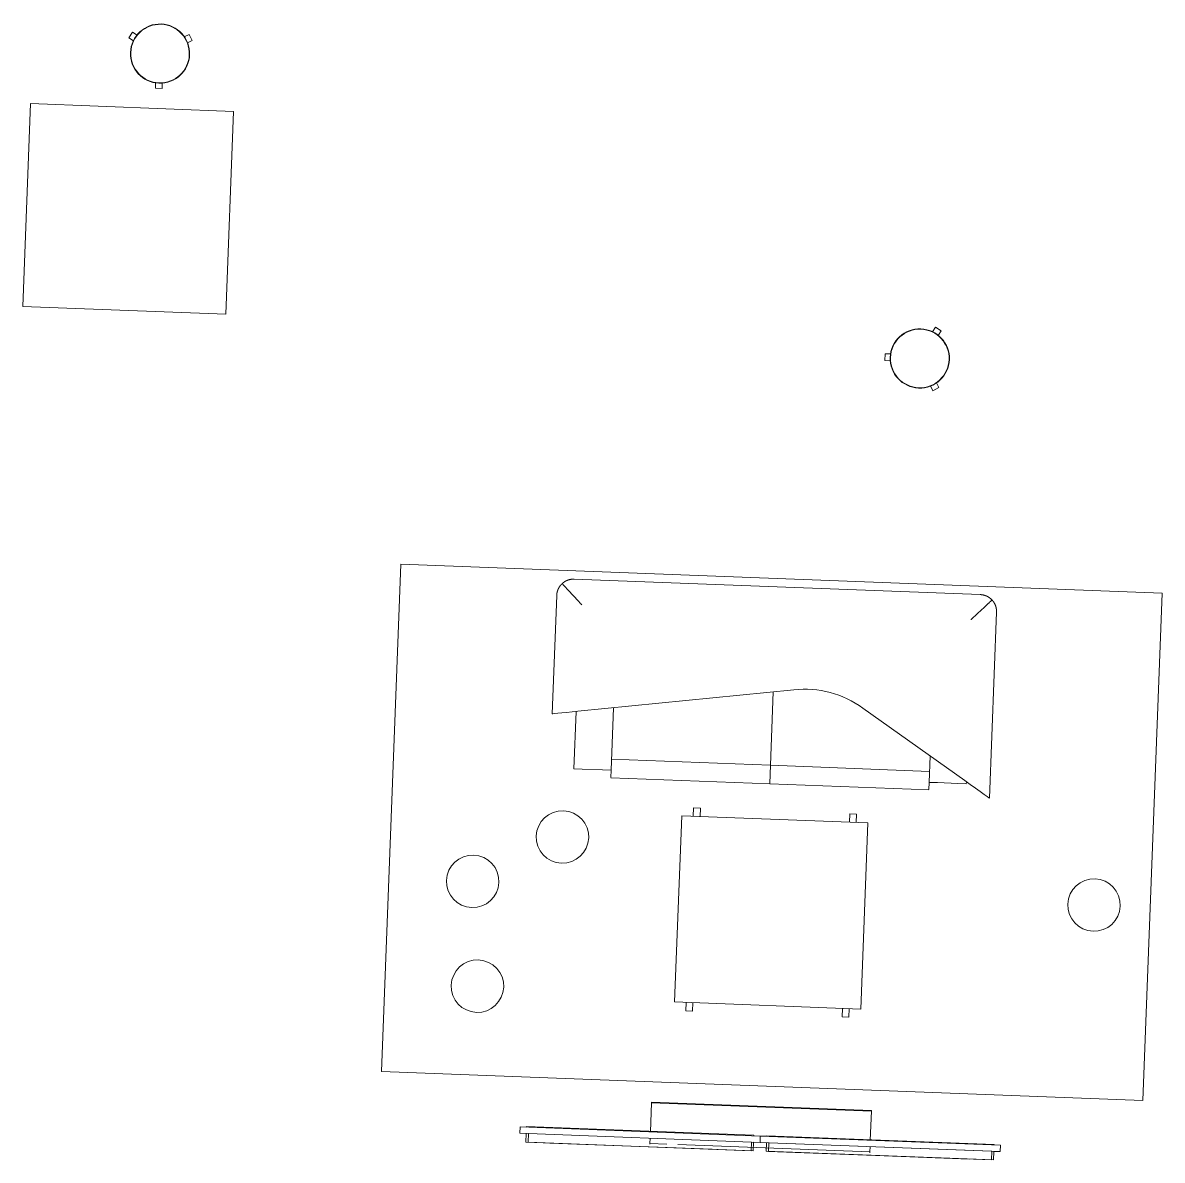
# Model space of a CAD drawing. Header units: millimetres. Extents: x 18438 to 82538, y -3412 to 53720.
# Drawn here: x 65614 to 72345, y -577 to 6144 of the extents above; entities that cross this region are included whole.
import ezdxf

# ---------------------------------------------------------------- set-up
doc = ezdxf.new("R2010")
doc.units = ezdxf.units.MM
doc.header["$MEASUREMENT"] = 0
for name, color, linetype, lineweight in [('E-ELEC-EQPM', 71, 'Continuous', 13), ('I-FURN', 40, 'Continuous', 13), ('Q-CASE', 33, 'Continuous', 13)]:
    doc.layers.add(name, color=color, linetype=linetype, lineweight=lineweight)

# ---------------------------------------------------------------- blocks, each defined once
blk = doc.blocks.new('Existing Furniture_Aalto Stool 60_EC4 - EC4A-10015315-GA PLAN - LEVEL 11')
at = {"layer": 'I-FURN', "color": 0, "lineweight": -2}
for p, q in [((-167.5, 119.8), (-187.5, 85.2)), ((-159.6, 69.1), (-187.5, 85.2)), ((-167.5, 119.8), (-139.6, 103.7)), ((139.6, 103.7), (167.5, 119.8)), ((187.5, 85.2), (159.6, 69.1)), ((187.5, 85.2), (167.5, 119.8)), ((-20, -205), (-20, -172.8)), ((20, -172.8), (20, -205)), ((-20, -205), (20, -205))]:
    blk.add_line(p, q, dxfattribs=at)
for radius, start, end in [(175, 0, 180), (173, 0, 180), (173, 0, 180), (175, 180, 360), (173, 180, 360), (173, 180, 360)]:
    blk.add_arc((0, 0), radius, start, end, dxfattribs=at)
blk = doc.blocks.new('New Furniture_Team Table_NT1 - NT1-9512384-GA PLAN - LEVEL 11')
at = {"layer": 'I-FURN', "color": 0, "lineweight": -2}
for p, q in [((600, 600), (-600, 600)), ((-600, 600), (-600, -600)), ((600, -600), (600, 600)), ((-600, -600), (600, -600))]:
    blk.add_line(p, q, dxfattribs=at)
blk = doc.blocks.new('Existing Furniture_Aalto Stool 60_EC4 - EC4A-10015310-GA PLAN - LEVEL 11')
at = {"layer": 'I-FURN', "color": 0, "lineweight": -2}
for p, q in [((20, 205), (-20, 205)), ((-20, 172.8), (-20, 205)), ((20, 205), (20, 172.8)), ((-187.5, -85.2), (-159.6, -69.1)), ((-187.5, -85.2), (-167.5, -119.8)), ((-139.6, -103.7), (-167.5, -119.8)), ((167.5, -119.8), (139.6, -103.7)), ((159.6, -69.1), (187.5, -85.2)), ((167.5, -119.8), (187.5, -85.2))]:
    blk.add_line(p, q, dxfattribs=at)
for radius, start, end in [(175, 360, 180), (173, 360, 180), (173, 0, 180), (175, 180, 360), (173, 180, 360), (173, 180, 0)]:
    blk.add_arc((0, 0), radius, start, end, dxfattribs=at)
blk = doc.blocks.new('Existing Furniture_Hug Surround_EC15 - EC15-9352745-GA PLAN - LEVEL 11')
at = {"layer": 'I-FURN', "color": 0, "lineweight": -2}
for p, q in [((5588.1, 5835.1), (5588.1, 4735.1)), ((6355.2, 5331.3), (5738.1, 5736.6)), ((8038.1, 5414.3), (6766.8, 5238.4)), ((8188.1, 4735.1), (8188.1, 5435.1)), ((5688.1, 4635.1), (8088.1, 4635.1))]:
    blk.add_line(p, q, dxfattribs=at)
at = {"layer": 'I-FURN', "color": 0, "lineweight": -2, "flags": 128}
for points in [[(5738.1, 5736.6), (5704.7, 5758.5), (5673, 5779.3), (5644.6, 5798), (5620.8, 5813.6), (5602.9, 5825.3), (5591.8, 5832.6), (5588.1, 5835.1)], [(8188.1, 5435.1), (8184.3, 5434.6), (8173.2, 5433), (8155.4, 5430.6), (8131.6, 5427.3), (8103.2, 5423.3), (8071.5, 5419), (8038.1, 5414.3)], [(5738.1, 4785.1), (5737, 4784.1), (5734.9, 4782), (5732.8, 4779.9), (5731.5, 4778.5), (5728.7, 4775.7), (5726.6, 4773.7), (5722.5, 4769.5), (5714.3, 4761.3), (5710.2, 4757.2), (5705.6, 4752.6), (5696.5, 4743.5), (5683.3, 4730.3), (5658.3, 4705.3), (5646.8, 4693.8), (5639.5, 4686.5), (5636, 4683.1), (5631.6, 4678.6), (5625.9, 4672.9), (5623.2, 4670.2), (5620.6, 4667.5), (5619.3, 4666.3), (5617.4, 4664.4)], [(8158.8, 4664.4), (8156.9, 4666.3), (8155.6, 4667.6), (8153, 4670.2), (8151.7, 4671.6), (8148.9, 4674.3), (8143.1, 4680.1), (8140.1, 4683.1), (8136.7, 4686.5), (8129.4, 4693.8), (8117.9, 4705.3), (8092.9, 4730.3), (8079.6, 4743.5), (8070.6, 4752.6), (8066, 4757.2), (8059.9, 4763.3), (8054.4, 4768.8), (8051.6, 4771.5), (8047.4, 4775.7), (8044.7, 4778.5), (8043.3, 4779.9), (8041.2, 4781.9), (8039.1, 4784), (8038.1, 4785.1)], [(5588.1, 4735.1), (5588.1, 4734.4), (5588.1, 4734), (5588.1, 4733.4), (5588.1, 4732.6), (5588.1, 4731.8), (5588.2, 4731.4), (5588.2, 4730.6), (5588.2, 4730.2), (5588.2, 4729.5), (5588.3, 4728.7), (5588.3, 4728.3), (5588.4, 4727.7), (5588.4, 4726.8), (5588.5, 4726), (5588.5, 4725.7), (5588.6, 4725.1), (5588.7, 4724.3), (5588.8, 4723.5), (5588.8, 4723.1), (5588.9, 4722.2), (5589, 4721.8), (5589.1, 4721.2), (5589.2, 4720.4), (5589.2, 4720), (5589.3, 4719.4), (5589.5, 4718.4), (5589.6, 4717.7), (5589.7, 4717.4), (5589.8, 4716.8), (5589.9, 4716), (5590.1, 4715.2), (5590.2, 4714.8), (5590.3, 4714), (5590.4, 4713.6), (5590.6, 4712.9), (5590.8, 4712.1), (5590.9, 4711.7), (5591, 4711.1), (5591.2, 4710.2), (5591.4, 4709.5), (5591.5, 4709.1), (5591.7, 4708.6), (5591.9, 4707.8), (5592.1, 4707), (5592.2, 4706.6), (5592.5, 4705.8), (5592.6, 4705.4), (5592.8, 4704.8), (5593.1, 4704), (5593.2, 4703.6), (5593.4, 4703), (5593.6, 4702.4), (5593.7, 4702.1), (5593.9, 4701.4), (5594, 4701.1), (5594.2, 4700.6), (5594.5, 4699.9), (5594.7, 4699.2), (5594.9, 4698.9), (5595.2, 4698.2), (5595.3, 4697.8), (5595.5, 4697.3), (5595.8, 4696.6), (5595.9, 4696.2), (5596.2, 4695.7), (5596.5, 4694.9), (5596.8, 4694.2), (5597, 4693.9), (5597.2, 4693.4), (5597.6, 4692.6), (5597.9, 4691.8), (5598.1, 4691.4), (5598.5, 4690.7), (5598.6, 4690.4), (5598.9, 4689.9), (5599.3, 4689.1), (5599.7, 4688.3), (5599.9, 4687.9), (5600.3, 4687.2), (5600.5, 4686.8), (5600.8, 4686.2), (5601.4, 4685.3), (5601.6, 4684.9), (5602, 4684.2), (5602.4, 4683.5), (5602.6, 4683.2), (5603, 4682.5), (5603.2, 4682.2), (5603.5, 4681.7), (5604, 4681), (5604.2, 4680.7), (5604.5, 4680.2), (5605, 4679.5), (5605.4, 4678.8), (5605.7, 4678.5), (5606, 4678), (5606.5, 4677.3), (5607, 4676.5), (5607.3, 4676.2), (5607.8, 4675.5), (5608, 4675.2), (5608.4, 4674.7), (5608.9, 4674), (5609.5, 4673.3), (5609.8, 4672.9), (5610.3, 4672.2), (5610.6, 4671.9), (5611.1, 4671.3), (5611.6, 4670.7), (5611.8, 4670.4), (5612.2, 4669.9), (5612.8, 4669.2), (5613.5, 4668.6), (5613.8, 4668.2), (5614.4, 4667.5), (5614.7, 4667.2), (5615.2, 4666.7), (5615.8, 4666), (5616.1, 4665.6), (5616.6, 4665.1), (5617.1, 4664.6), (5617.4, 4664.4)], [(8188.1, 4735.1), (8188.1, 4734.4), (8188.1, 4734), (8188.1, 4733.4), (8188.1, 4732.6), (8188, 4731.8), (8188, 4731.4), (8188, 4730.6), (8188, 4730.2), (8187.9, 4729.5), (8187.9, 4728.7), (8187.9, 4728.3), (8187.8, 4727.7), (8187.7, 4726.8), (8187.7, 4726), (8187.6, 4725.7), (8187.6, 4725.1), (8187.5, 4724.3), (8187.4, 4723.5), (8187.4, 4723.1), (8187.3, 4722.2), (8187.2, 4721.8), (8187.1, 4721.2), (8187, 4720.4), (8186.9, 4720), (8186.8, 4719.4), (8186.7, 4718.4), (8186.6, 4717.7), (8186.5, 4717.4), (8186.4, 4716.8), (8186.2, 4716), (8186.1, 4715.2), (8186, 4714.8), (8185.8, 4714), (8185.7, 4713.6), (8185.6, 4712.9), (8185.4, 4712.1), (8185.3, 4711.7), (8185.2, 4711.1), (8184.9, 4710.2), (8184.8, 4709.6), (8184.7, 4709.2), (8184.6, 4708.8), (8184.4, 4708), (8184.2, 4707.3), (8184, 4707), (8183.8, 4706.3), (8183.7, 4705.9), (8183.6, 4705.4), (8183.3, 4704.6), (8183.2, 4704.3), (8183, 4703.8), (8182.8, 4703), (8182.5, 4702.2), (8182.4, 4701.9), (8182.2, 4701.4), (8181.9, 4700.6), (8181.6, 4699.8), (8181.5, 4699.4), (8181.2, 4698.7), (8181.1, 4698.3), (8180.9, 4697.8), (8180.5, 4697), (8180.2, 4696.2), (8180, 4695.8), (8179.7, 4695), (8179.5, 4694.6), (8179.3, 4694.1), (8179, 4693.4), (8178.9, 4693.1), (8178.6, 4692.7), (8178.3, 4692), (8178, 4691.3), (8177.8, 4690.9), (8177.5, 4690.2), (8177.3, 4689.9), (8177, 4689.4), (8176.7, 4688.7), (8176.5, 4688.4), (8176.2, 4687.9), (8175.8, 4687.1), (8175.4, 4686.4), (8175.2, 4686.1), (8175, 4685.6), (8174.5, 4684.8), (8174.1, 4684), (8173.8, 4683.7), (8173.4, 4683), (8173.2, 4682.7), (8172.9, 4682.2), (8172.5, 4681.4), (8172, 4680.7), (8171.7, 4680.3), (8171.2, 4679.6), (8171, 4679.2), (8170.6, 4678.6), (8170.2, 4678), (8169.9, 4677.7), (8169.6, 4677.2), (8169.1, 4676.4), (8168.5, 4675.7), (8168.3, 4675.3), (8167.7, 4674.6), (8167.5, 4674.3), (8167, 4673.7), (8166.5, 4673), (8166.2, 4672.7), (8165.8, 4672.1), (8165.3, 4671.6), (8165.1, 4671.3), (8164.9, 4671.1), (8164.5, 4670.5), (8164, 4670), (8163.7, 4669.7), (8163.1, 4669), (8162.6, 4668.5), (8162.3, 4668.1), (8161.7, 4667.4), (8161.4, 4667.1), (8160.8, 4666.4), (8160.1, 4665.7), (8159.7, 4665.3), (8159.4, 4665), (8158.8, 4664.4)], [(5617.4, 4664.4), (5617.9, 4663.9), (5618.2, 4663.6), (5618.9, 4662.9), (5619.2, 4662.6), (5619.9, 4662), (5620.6, 4661.3), (5621, 4660.9), (5621.4, 4660.6), (5622, 4660.1), (5622.3, 4659.8), (5623, 4659.2), (5623.7, 4658.6), (5624.2, 4658.2), (5624.5, 4657.9), (5625.1, 4657.4), (5625.8, 4656.8), (5626.3, 4656.5), (5626.6, 4656.2), (5627.3, 4655.7), (5627.7, 4655.4), (5628.1, 4655.1), (5628.7, 4654.6), (5629, 4654.4), (5629.7, 4653.9), (5630.3, 4653.5), (5630.8, 4653.2), (5631, 4653), (5631.6, 4652.6), (5632.2, 4652.2), (5632.5, 4651.9), (5633.3, 4651.4), (5633.7, 4651.2), (5634.4, 4650.7), (5635.2, 4650.3), (5635.7, 4649.9), (5636, 4649.7), (5636.7, 4649.3), (5637, 4649.1), (5637.8, 4648.7), (5638.5, 4648.2), (5639.1, 4647.9), (5639.4, 4647.8), (5640.1, 4647.4), (5640.8, 4647), (5641.4, 4646.7), (5641.7, 4646.5), (5642.4, 4646.2), (5642.9, 4645.9), (5643.2, 4645.7), (5643.9, 4645.4), (5644.3, 4645.2), (5645, 4644.9), (5645.7, 4644.5), (5646.1, 4644.3), (5646.4, 4644.2), (5647, 4643.9), (5647.8, 4643.6), (5648.3, 4643.4), (5648.6, 4643.2), (5649.2, 4642.9), (5649.7, 4642.7), (5650.1, 4642.6), (5650.7, 4642.3), (5651.1, 4642.2), (5651.7, 4641.9), (5652.4, 4641.7), (5652.8, 4641.5), (5653.7, 4641.2), (5654.2, 4641), (5654.5, 4640.9), (5655.2, 4640.7), (5655.5, 4640.5), (5656.2, 4640.3), (5656.9, 4640.1), (5657.3, 4640), (5658.2, 4639.7), (5658.5, 4639.6), (5659.2, 4639.4), (5659.9, 4639.2), (5660.3, 4639), (5661.2, 4638.8), (5661.9, 4638.6), (5662.3, 4638.5), (5663.2, 4638.2), (5663.7, 4638.1), (5664.6, 4637.9), (5665.5, 4637.7), (5666.1, 4637.5), (5666.5, 4637.5), (5667.3, 4637.3), (5668.1, 4637.1), (5668.6, 4637), (5668.9, 4637), (5669.6, 4636.8), (5670.1, 4636.7), (5670.4, 4636.7), (5671.1, 4636.5), (5671.5, 4636.5), (5672.1, 4636.4), (5672.8, 4636.3), (5673.3, 4636.2), (5674.2, 4636.1), (5674.7, 4636), (5675.1, 4636), (5675.7, 4635.9), (5676.1, 4635.8), (5676.8, 4635.7), (5677.4, 4635.7), (5677.9, 4635.6), (5678.8, 4635.5), (5679.2, 4635.5), (5679.8, 4635.4), (5680.5, 4635.4), (5681, 4635.4), (5681.9, 4635.3), (5682.6, 4635.2), (5683, 4635.2), (5684, 4635.2), (5684.4, 4635.2), (5685.3, 4635.1), (5686.3, 4635.1), (5686.9, 4635.1), (5687.3, 4635.1), (5688.1, 4635.1)], [(8088.1, 4635.1), (8088.8, 4635.1), (8089.2, 4635.1), (8089.7, 4635.1), (8090.6, 4635.1), (8091.4, 4635.2), (8091.8, 4635.2), (8092.6, 4635.2), (8093, 4635.2), (8093.7, 4635.3), (8094.5, 4635.3), (8094.9, 4635.3), (8095.5, 4635.4), (8096.4, 4635.4), (8097.2, 4635.5), (8097.5, 4635.5), (8098.1, 4635.6), (8098.9, 4635.7), (8099.7, 4635.8), (8100.1, 4635.8), (8100.9, 4635.9), (8101.4, 4636), (8102, 4636.1), (8102.8, 4636.2), (8103.2, 4636.2), (8103.8, 4636.3), (8104.7, 4636.5), (8105.5, 4636.6), (8105.8, 4636.7), (8106.4, 4636.8), (8107.2, 4636.9), (8108, 4637.1), (8108.4, 4637.2), (8109.2, 4637.4), (8109.6, 4637.4), (8110.2, 4637.6), (8111.1, 4637.8), (8111.5, 4637.9), (8112.1, 4638), (8113, 4638.2), (8113.7, 4638.4), (8114.1, 4638.5), (8114.6, 4638.7), (8115.4, 4638.9), (8116.2, 4639.1), (8116.6, 4639.3), (8117.4, 4639.5), (8117.8, 4639.6), (8118.4, 4639.8), (8119.2, 4640.1), (8119.6, 4640.2), (8120.2, 4640.4), (8120.8, 4640.6), (8121.1, 4640.7), (8121.8, 4640.9), (8122.1, 4641.1), (8122.5, 4641.2), (8123.3, 4641.5), (8124, 4641.8), (8124.3, 4641.9), (8125, 4642.2), (8125.4, 4642.3), (8125.9, 4642.5), (8126.6, 4642.8), (8126.9, 4643), (8127.5, 4643.2), (8128.3, 4643.5), (8129, 4643.8), (8129.3, 4644), (8129.8, 4644.2), (8130.6, 4644.6), (8131.4, 4645), (8131.8, 4645.1), (8132.5, 4645.5), (8132.8, 4645.7), (8133.3, 4645.9), (8134.1, 4646.3), (8134.9, 4646.7), (8135.2, 4646.9), (8136, 4647.3), (8136.4, 4647.5), (8137, 4647.9), (8137.9, 4648.4), (8138.3, 4648.6), (8139, 4649), (8139.7, 4649.4), (8140, 4649.6), (8140.7, 4650), (8141, 4650.2), (8141.5, 4650.6), (8142.1, 4651), (8142.5, 4651.2), (8143, 4651.5), (8143.7, 4652), (8144.4, 4652.4), (8144.7, 4652.7), (8145.2, 4653), (8145.9, 4653.5), (8146.6, 4654), (8147, 4654.3), (8147.7, 4654.8), (8148, 4655), (8148.5, 4655.4), (8149.2, 4655.9), (8149.9, 4656.5), (8150.2, 4656.8), (8151, 4657.3), (8151.3, 4657.6), (8151.8, 4658.1), (8152.5, 4658.6), (8152.8, 4658.9), (8153.2, 4659.3), (8153.9, 4659.9), (8154.6, 4660.5), (8155, 4660.8), (8155.7, 4661.4), (8156, 4661.7), (8156.5, 4662.2), (8157.2, 4662.8), (8157.5, 4663.2), (8158, 4663.6), (8158.5, 4664.1), (8158.8, 4664.4)]]:
    blk.add_lwpolyline(points, dxfattribs=at)
at = {"layer": 'I-FURN', "color": 0, "lineweight": -2}
blk.add_arc((6684.6, 5832.8), 600, 236.70321, 277.87828, dxfattribs=at)
blk = doc.blocks.new('Existing Furniture_Vitra Cork Stool_EC14 - EC14-9360607-GA PLAN - LEVEL 11')
at = {"layer": 'I-FURN', "color": 0, "lineweight": -2}
for start, end in [(90, 270), (270, 90)]:
    blk.add_arc((0, 0), 155, start, end, dxfattribs=at)
blk = doc.blocks.new('Existing Furniture_Alvar Alto Coffee Table 84_ET9 - ET9-9362623-GA PLAN - LEVEL 11')
at = {"layer": 'I-FURN', "color": 0, "lineweight": -2}
for p, q in [((1100, 1100), (0, 1100)), ((0, 1100), (0, 0)), ((1100, 0), (1100, 1100)), ((-50, 1031.6), (-50, 991.6)), ((-50, 1031.6), (-0.2, 1031.6)), ((1100.2, 1031.6), (1150, 1031.6)), ((1150, 991.6), (1150, 1031.6)), ((-0.2, 991.6), (-50, 991.6)), ((1150, 991.6), (1100.2, 991.6)), ((-50, 108.4), (-50, 68.4)), ((-50, 108.4), (-0.2, 108.4)), ((-0.2, 68.4), (-50, 68.4)), ((1100.2, 108.4), (1150, 108.4)), ((1150, 68.4), (1100.2, 68.4)), ((1150, 68.4), (1150, 108.4)), ((0, 0), (1100, 0))]:
    blk.add_line(p, q, dxfattribs=at)
blk = doc.blocks.new('Existing Furniture_Hug 2 Seat Sofa_EC16 - EC16-9359621-GA PLAN - LEVEL 11')
at = {"layer": 'I-FURN', "color": 0, "lineweight": -2}
for p, q in [((6896.5, 7432.1), (5956.5, 7432.1)), ((5956.5, 7388.3), (5956.5, 7431.1)), ((7836.5, 7432.1), (6896.5, 7432.1)), ((6896.5, 7322.9), (6896.5, 7431.1)), ((6896.5, 7431.1), (6896.5, 7322.9)), ((7836.5, 7431.1), (7836.5, 7388.3)), ((5736.5, 7387.9), (5736.5, 7376)), ((5736.5, 7387.9), (5786.5, 7387.9)), ((5786.5, 7387.9), (5906.5, 7387.9)), ((5906.5, 7387.9), (5956.5, 7387.9)), ((5956.5, 7231.5), (5956.5, 7387.9)), ((7836.5, 7387.9), (7836.5, 7018.1)), ((7836.5, 7387.9), (7886.5, 7387.9)), ((7886.5, 7387.9), (8006.5, 7387.9)), ((8006.5, 7387.9), (8056.5, 7387.9)), ((8056.5, 7048.6), (8056.5, 7387.9)), ((5956.5, 7322.9), (6896.5, 7322.9)), ((6896.5, 6888.1), (6896.5, 7322.9)), ((6896.5, 7322.9), (7836.5, 7322.9)), ((6896.5, 7322.9), (6896.5, 6888.1))]:
    blk.add_line(p, q, dxfattribs=at)
blk = doc.blocks.new('Existing Furniture_Vitra Cork Stool_EC14 - EC14-9360513-GA PLAN - LEVEL 11')
at = {"layer": 'I-FURN', "color": 0, "lineweight": -2}
for start, end in [(90, 270), (270, 90)]:
    blk.add_arc((0, 0), 155, start, end, dxfattribs=at)
blk = doc.blocks.new('Existing Furniture_Rug_EO1 - EO1-9712363-GA PLAN - LEVEL 11')
at = {"layer": 'I-FURN', "color": 0, "lineweight": -2}
for p, q in [((1549.3, -750), (-1450.7, -750)), ((-1450.7, -750), (-1450.7, -5250)), ((1549.3, -5250), (1549.3, -750)), ((-1450.7, -5250), (1549.3, -5250))]:
    blk.add_line(p, q, dxfattribs=at)
blk = doc.blocks.new('BVN_Project Room North Shelf - JO-N-31-10098117-GA PLAN - LEVEL 11')
at = {"layer": 'Q-CASE', "color": 0, "lineweight": -2}
for p, q in [((-605.3, -53.5), (-605.3, -48.5)), ((694.7, -48.5), (-605.3, -48.5)), ((-605.3, -224.6), (-605.3, -53.5)), ((694.7, -53.5), (-605.3, -53.5)), ((694.7, -48.5), (694.7, -53.5)), ((694.7, -53.5), (694.7, -224.6)), ((-605.3, -293.5), (-605.3, -262.7)), ((694.7, -262.7), (694.7, -293.5)), ((-605.3, -298.5), (-605.3, -293.5)), ((-504.9, -293.5), (-605.3, -293.5)), ((694.7, -293.5), (-439.9, -293.5)), ((694.7, -293.5), (694.7, -298.5))]:
    blk.add_line(p, q, dxfattribs=at)
blk = doc.blocks.new('Electrical Equipment_Fixed TV Screen_SCR-002 - SCR-002_10-9916045-GA PLAN - LEVEL 11')
at = {"layer": 'E-ELEC-EQPM', "color": 0, "lineweight": -2}
for p, q in [((-234, 0), (-234, -50.8)), ((-221.2, 0), (-221.2, -50.8)), ((1097.2, 0), (-221.2, 0)), ((1097.2, -50.8), (1097.2, 0)), ((-234, -50.8), (-272, -50.8)), ((-272, -50.8), (-272, -88.9)), ((-221.2, -50.8), (-272, -50.8)), ((-272, -50.8), (-272, -88.9)), ((1148, -50.8), (-272, -50.8)), ((-272, -50.8), (-272, -88.9)), ((1109.9, 0), (-234, 0)), ((1097.2, -50.8), (-221.2, -50.8)), ((867.2, 0), (-92.8, 0)), ((1148, -50.8), (1097.2, -50.8)), ((1109.9, -50.8), (1109.9, 0)), ((1148, -50.8), (1109.9, -50.8)), ((1148, -88.9), (1148, -50.8)), ((1148, -88.9), (1148, -50.8)), ((1148, -88.9), (1148, -50.8)), ((-272, -88.9), (-234, -88.9)), ((-272, -88.9), (1148, -88.9)), ((-272, -88.9), (1148, -88.9)), ((-234, -88.9), (-234, -92.3)), ((-234, -92.3), (1109.9, -92.3)), ((1109.9, -88.9), (1148, -88.9)), ((1109.9, -92.3), (1109.9, -88.9))]:
    blk.add_line(p, q, dxfattribs=at)
blk = doc.blocks.new('Electrical Equipment_Fixed TV Screen_SCR-002 - SCR-002_10-9922326-GA PLAN - LEVEL 11')
at = {"layer": 'E-ELEC-EQPM', "color": 0, "lineweight": -2}
for p, q in [((-272, 50.8), (-272, 88.9)), ((-272, 88.9), (-234, 88.9)), ((-272, 88.9), (1148, 88.9)), ((-272, 50.8), (-272, 88.9)), ((1148, 88.9), (-272, 88.9)), ((-272, 88.9), (-272, 50.8)), ((-234, 88.9), (-234, 92.3)), ((-234, 92.3), (1109.9, 92.3)), ((1109.9, 92.3), (1109.9, 88.9)), ((1109.9, 88.9), (1148, 88.9)), ((1148, 88.9), (1148, 50.8)), ((1148, 88.9), (1148, 50.8)), ((1148, 50.8), (1148, 88.9)), ((-234, 50.8), (-272, 50.8)), ((-221.2, 50.8), (-272, 50.8)), ((-272, 50.8), (1148, 50.8)), ((-234, 0), (-234, 50.8)), ((1109.9, 0), (-234, 0)), ((-221.2, 0), (-221.2, 50.8)), ((1097.2, 50.8), (-221.2, 50.8)), ((1097.2, 0), (-221.2, 0)), ((867.2, 0), (-92.8, 0)), ((1097.2, 50.8), (1097.2, 0)), ((1148, 50.8), (1097.2, 50.8)), ((1109.9, 50.8), (1109.9, 0)), ((1148, 50.8), (1109.9, 50.8))]:
    blk.add_line(p, q, dxfattribs=at)

msp = doc.modelspace()

# ---------------------------------------------------------------- block references
at = {"layer": 'E-ELEC-EQPM', "color": 40, "lineweight": 0}
for name, p, rotation in [('Electrical Equipment_Fixed TV Screen_SCR-002 - SCR-002_10-9922326-GA PLAN - LEVEL 11', (68820.5, -479.2), 357.816525054261), ('Electrical Equipment_Fixed TV Screen_SCR-002 - SCR-002_10-9916045-GA PLAN - LEVEL 11', (71114.8, -566.6), 177.8165250542611)]:
    msp.add_blockref(name, p, dxfattribs=dict(at, rotation=rotation))
at = {"layer": 'I-FURN', "color": 40, "lineweight": 0}
for name, p, rotation in [('Existing Furniture_Aalto Stool 60_EC4 - EC4A-10015315-GA PLAN - LEVEL 11', (66425.2, 5961.9), 357.816525054261), ('New Furniture_Team Table_NT1 - NT1-9512384-GA PLAN - LEVEL 11', (66236.9, 5043.8), 267.8165250542611), ('Existing Furniture_Aalto Stool 60_EC4 - EC4A-10015310-GA PLAN - LEVEL 11', (70912.9, 4160.4), 87.81652505426094), ('Existing Furniture_Rug_EO1 - EO1-9712363-GA PLAN - LEVEL 11', (67039.8, 1425.5), 87.81652505426094), ('Existing Furniture_Hug Surround_EC15 - EC15-9352745-GA PLAN - LEVEL 11', (77130.9, 7180.1), 177.8165250542611), ('Existing Furniture_Hug 2 Seat Sofa_EC16 - EC16-9359621-GA PLAN - LEVEL 11', (77201.5, 8811.4), 177.8165250542611), ('Existing Furniture_Vitra Cork Stool_EC14 - EC14-9360607-GA PLAN - LEVEL 11', (68802.3, 1332.9), 87.81652505426099), ('Existing Furniture_Alvar Alto Coffee Table 84_ET9 - ET9-9362623-GA PLAN - LEVEL 11', (70564.1, 316.4), 87.81652505426099), ('Existing Furniture_Vitra Cork Stool_EC14 - EC14-9360513-GA PLAN - LEVEL 11', (68272.1, 1070.4), 357.816525054261), ('Existing Furniture_Vitra Cork Stool_EC14 - EC14-9360513-GA PLAN - LEVEL 11', (71942.2, 930.5), 357.816525054261), ('Existing Furniture_Vitra Cork Stool_EC14 - EC14-9360607-GA PLAN - LEVEL 11', (68300.3, 451.4), 87.81652505426099)]:
    msp.add_blockref(name, p, dxfattribs=dict(at, rotation=rotation))
at = {"layer": 'Q-CASE', "color": 40, "lineweight": 0, "rotation": 357.816525054261}
msp.add_blockref('BVN_Project Room North Shelf - JO-N-31-10098117-GA PLAN - LEVEL 11', (69934.9, -207.9), dxfattribs=at)

doc.saveas('drawing.dxf')
